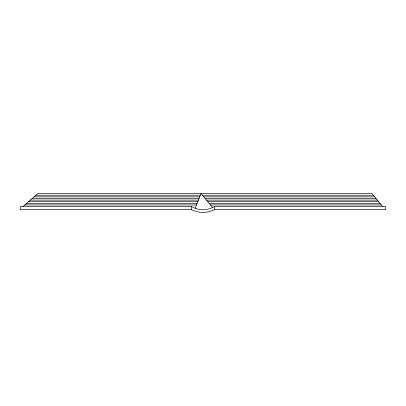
<?xml version="1.0" encoding="UTF-8"?>
<svg xmlns="http://www.w3.org/2000/svg" width="406" height="406" viewBox="0 0 406 406"><rect width="100%" height="100%" fill="white"/><g stroke="black" fill="none" stroke-linecap="round" stroke-linejoin="round"><path stroke-width="0.61" d="M195.184 208.288L201.006 193.611L212.658 207.517L214.419 206.578L385.7 206.578L385.7 209.694L214.419 209.694A25.517 25.517 0 0 1 191.581 209.694L20.3 209.694L20.3 206.578L191.581 206.578L195.184 208.288A22.503 22.503 0 0 0 212.658 207.517M22.995 206.578L37.672 193.611L372.028 193.611L382.635 206.578M35.835 195.23L200.361 195.23M202.366 195.23L373.353 195.23M34.002 196.854L199.722 196.854M203.721 196.854L374.682 196.854M32.165 198.473L199.077 198.473M205.081 198.473L376.007 198.473M30.333 200.097L198.432 200.097M206.441 200.097L377.331 200.097M28.496 201.716L197.793 201.716M207.796 201.716L378.656 201.716M26.664 203.335L197.149 203.335M209.156 203.335L379.986 203.335M24.827 204.959L196.504 204.959M210.516 204.959L381.31 204.959M214.419 206.578L214.419 209.694M191.581 206.578L191.581 209.694"/></g></svg>
